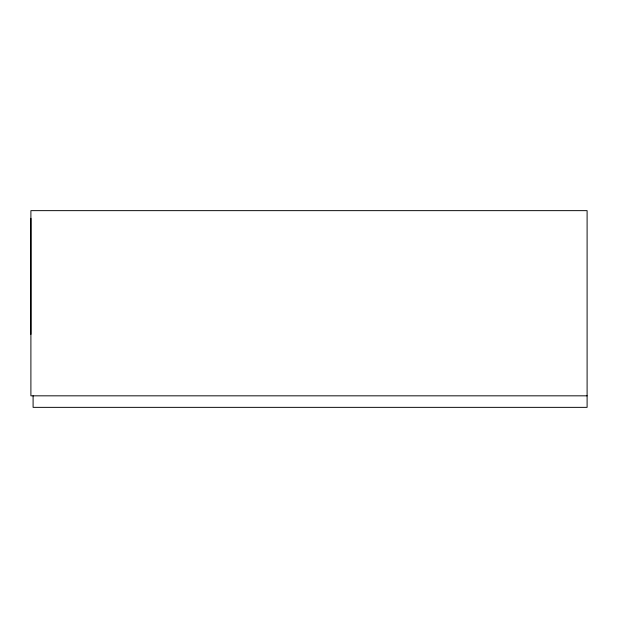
<?xml version="1.0" encoding="UTF-8"?>
<svg xmlns="http://www.w3.org/2000/svg" width="618" height="618" viewBox="0 0 618 618"><rect width="100%" height="100%" fill="white"/><g stroke="black" fill="none" stroke-linecap="round" stroke-linejoin="round"><path stroke-width="0.93" d="M30.9 334.353L30.9 218.332M587.1 395.829L30.9 395.829L30.9 210.645L587.1 210.645L587.1 407.355L33.094 407.355L33.094 395.829"/></g></svg>
